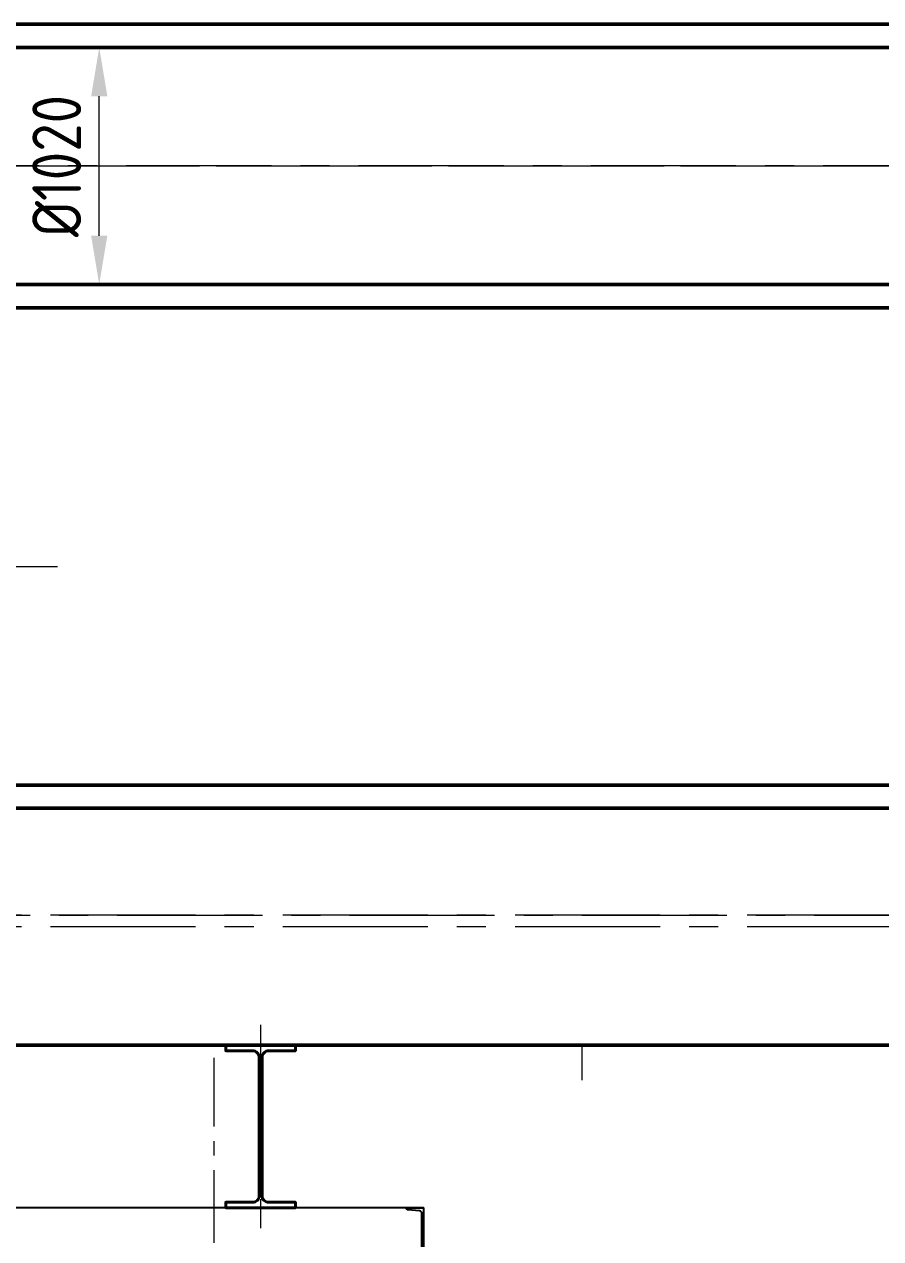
# Model space of a CAD drawing. Header units: millimetres. Extents: x 188205 to 604756, y -401673 to 15123.
# Drawn here: x 366949 to 370636, y -17253 to -12025 of the extents above; entities that cross this region are included whole.
import ezdxf

# ---------------------------------------------------------------- set-up
doc = ezdxf.new("R2010")
doc.units = ezdxf.units.MM
doc.header["$LTSCALE"] = 500
doc.linetypes.add('CENTER', pattern=[2, 1.25, -0.25, 0.25, -0.25])
doc.layers.add('air', color=7, linetype='Continuous', lineweight=50, true_color=0x77bec0)
for name, color, linetype, lineweight in [('air-smoke', 5, 'Continuous', 50), ('gas', 2, 'Continuous', 50), ('gas-smoke', 6, 'Continuous', 50), ('SHI', 7, 'Continuous', 40), ('WEN', 3, 'Continuous', 20), ('ZHONG', 1, 'CENTER', 20)]:
    doc.layers.add(name, color=color, linetype=linetype, lineweight=lineweight)
doc.styles.add('GB', font='gbenor.shx', dxfattribs={"bigfont": 'gbcbig.shx'})
doc.dimstyles.new('ISO-60', dxfattribs={"dimscale": 60, "dimtxt": 3.5, "dimasz": 3.5, "dimexe": 1.8, "dimexo": 1.25, "dimgap": 1.3, "dimtad": 1, "dimrnd": 1, "dimdsep": 46, "dimtxsty": 'GB', "dimcen": 0, "dimclrd": 3, "dimclre": 3, "dimclrt": 256, "dimadec": 0, "dimazin": 0, "dimtfac": 1, "dimtix": 1, "dimtmove": 0, "dimatfit": 3, "dimldrblk": 'DOTSMALL', "dimfxl": 0, "dimlwd": 20, "dimlwe": 20, "dimarcsym": 0})

# ---------------------------------------------------------------- blocks, each defined once
blk = doc.blocks.new('dl')
at = {"layer": 'SHI'}
blk.add_lwpolyline([(168935.8, 74025.5), (169085.8, 74025.5), (169085.8, 74049.5), (168970.3, 74049.5, -0.414214), (168942.3, 74077.5), (168942.3, 74673.5, -0.414214), (168970.3, 74701.5), (169085.8, 74701.5), (169085.8, 74725.5), (168935.8, 74725.5), (168785.8, 74725.5), (168785.8, 74701.5), (168901.3, 74701.5, -0.414214), (168929.3, 74673.5), (168929.3, 74077.5, -0.414214), (168901.3, 74049.5), (168785.8, 74049.5), (168785.8, 74025.5)], format="xyb", close=True, dxfattribs=at)
at = {"layer": 'ZHONG'}
blk.add_line((168935.8, 74813), (168935.8, 73934.6), dxfattribs=at)
blk = doc.blocks.new('air-master-2')
at = {"layer": 'air'}
for p, q in [((7180, 510), (24932.6, 510)), ((7180, -510), (24659.3, -510))]:
    blk.add_line(p, q, dxfattribs=at)
at = {"layer": 'ZHONG'}
for p, q in [((26445.3, 0), (-6515.5, 0)), ((10524.6, -1725), (-6305.5, -1725))]:
    blk.add_line(p, q, dxfattribs=at)
blk = doc.blocks.new('air-waste-master-2')
at = {"layer": 'air-smoke'}
for p, q in [((41548, -1040), (14139, -1040)), ((41548, -2060), (13009, -2060))]:
    blk.add_line(p, q, dxfattribs=at)
at = {"layer": 'ZHONG'}
blk.add_line((41548, -1550), (0, -1550), dxfattribs=at)
blk = doc.blocks.new('gas-master-2')
at = {"layer": 'gas'}
for p, q in [((1570, 610), (18820.5, 610)), ((1570, -610), (18820.5, -610))]:
    blk.add_line(p, q, dxfattribs=at)
at = {"layer": 'ZHONG'}
for p, q in [((-11320, 0), (18820.5, 0)), ((-11015.7, 0), (19922.4, 0))]:
    blk.add_line(p, q, dxfattribs=at)
blk = doc.blocks.new('gas-waste-master-2')
at = {"layer": 'gas-smoke'}
for p, q in [((44527.5, -940), (13683.5, -940)), ((44527.5, -2060), (13683.5, -2060))]:
    blk.add_line(p, q, dxfattribs=at)
at = {"layer": 'WEN'}
blk.add_line((20191.3, -2210), (20191.3, -2060), dxfattribs=at)
at = {"layer": 'ZHONG'}
for p, q in [((189.8, -1500), (28756, -1500)), ((44527.5, -1500), (1380.5, -1500))]:
    blk.add_line(p, q, dxfattribs=at)
blk = doc.blocks.new('*D332')
at = {"layer": 'Defpoints', "color": 0}
for p in [(367166.5, -12125.5), (367271.3, -12125.5), (367097.3, -13145.5)]:
    blk.add_point(p, dxfattribs=at)
at = {"layer": 'WEN', "color": 3, "lineweight": 20}
for p, q in [((367241.5, -12125.5), (367379.3, -12125.5)), ((367271.3, -12935.5), (367271.3, -12335.5)), ((367172.3, -13145.5), (367379.3, -13145.5))]:
    blk.add_line(p, q, dxfattribs=at)
at = {"layer": 'WEN', "color": 3}
for points in [[(367236.3, -12335.5), (367306.3, -12335.5), (367271.3, -12125.5)], [(367236.3, -12935.5), (367306.3, -12935.5), (367271.3, -13145.5)]]:
    blk.add_solid(points, dxfattribs=at)
at = {"layer": 'WEN', "insert": (367088.3, -12635.5), "char_height": 210, "attachment_point": 5, "rotation": 90, "style": 'GB'}
blk.add_mtext('%%c1020', dxfattribs=at)
blk = doc.blocks.new('_DotSmall')
at = {"color": 0, "linetype": 'ByBlock', "const_width": 0.5}
blk.add_lwpolyline([(-0.0625, 0, 1), (0.0625, 0, 1)], format="xyb", close=True, dxfattribs=at)

msp = doc.modelspace()

# ---------------------------------------------------------------- linework, layer by layer
at = {"linetype": 'Continuous'}
msp.add_line((368667.215, -17120.474), (346602.215, -17120.474), dxfattribs=at)
msp.add_lwpolyline([(368594.215, -17320.474), (368594.215, -17317.751, -0.38531359), (368599.168, -17312.278), (368650.31, -17307.164, 0.38531359), (368660.215, -17296.219), (368660.215, -17144.729, 0.38531359), (368650.31, -17133.783), (368599.168, -17128.669, -0.38531359), (368594.215, -17123.196), (368594.215, -17120.474), (368667.215, -17120.474), (368667.215, -17320.474)], format="xyb", close=True)
at = {"layer": 'ZHONG', "color": 1, "ltscale": 0.5}
msp.add_line((367766.215, -21270.474), (367766.215, -16475.045), dxfattribs=at)

# ---------------------------------------------------------------- block references
at = {"xscale": -1}
msp.add_blockref('dl', (536901.981, -91145.94), dxfattribs=at)
at = {"layer": 'WEN'}
for name, p in [('air-master-2', (356567.216, -12635.474)), ('gas-master-2', (359094.204, -12635.474)), ('air-waste-master-2', (352138.216, -14360.474)), ('gas-waste-master-2', (349158.714, -14360.474))]:
    msp.add_blockref(name, p, dxfattribs=at)

# ---------------------------------------------------------------- dimensions: what is measured, and where the dimension line sits
dim = msp.add_linear_dim(base=(367271.295, -12125.474), p1=(367097.316, -13145.474), p2=(367166.493, -12125.474), angle=90, dimstyle='ISO-60', override={"dimpost": '%%c<>'}, dxfattribs=at)
dim.commit()
dim.dimension.update_dxf_attribs({"geometry": '*D332', "text_midpoint": (367088.295, -12635.474)})

doc.saveas('drawing.dxf')
